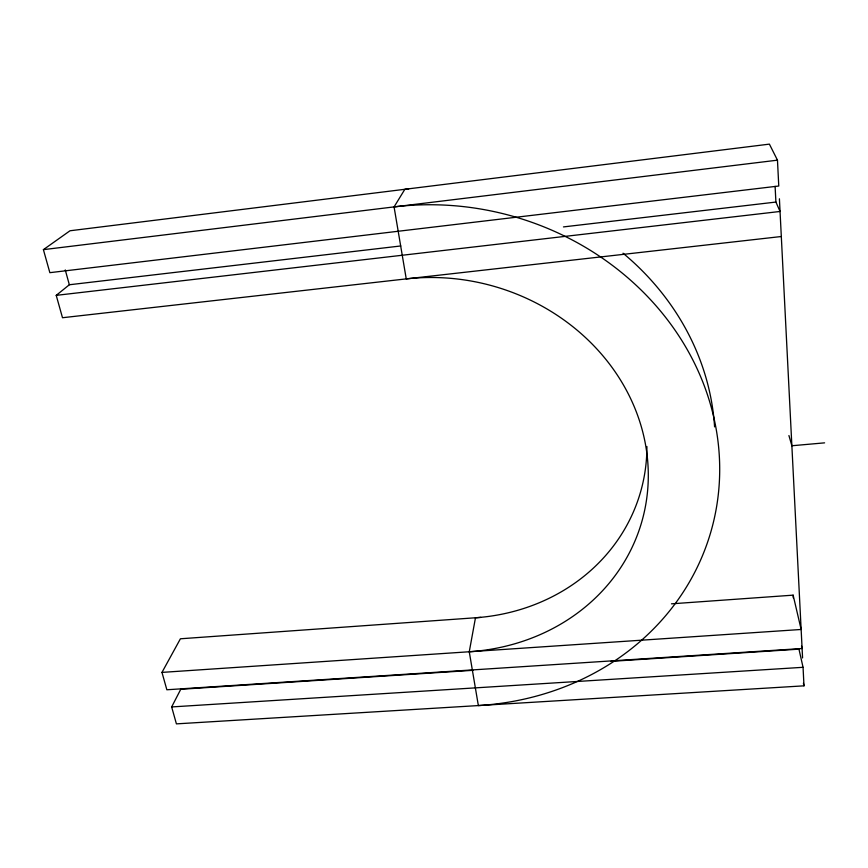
<?xml version="1.0" encoding="UTF-8"?>
<svg xmlns="http://www.w3.org/2000/svg" width="868" height="868" viewBox="0 0 868 868"><rect width="100%" height="100%" fill="white"/><g stroke="black" fill="none" stroke-linecap="round" stroke-linejoin="round"><path stroke-width="1.3" d="M408.817 188.823A264.132 239.85 15.7 0 0 404.868 189.278L394.072 206.909A276.523 248.552 15.6 0 1 716.447 430.712A276.523 248.552 15.6 0 1 478.355 705.575L469.262 651.76L475.48 617.777A197.785 179.318 15.7 0 0 646.899 446.488M610.942 661.362L798.961 649.155L803.052 667.308L803.985 685.839L176.41 723.869L171.658 706.932L180.761 689.279L472.962 670.313M801.522 645.966L802.097 648.515L166.851 689.767L161.969 672.396L180.414 638.783L480.883 617.387M781.319 236.519L62.496 317.731L56.225 295.359L69.342 284.758L400.788 245.959M43.4 249.648L70.004 230.769L769.395 144.131L777.468 160.168L778.77 186.023L49.856 272.671L43.4 249.648L777.468 160.168M563.462 226.917L775.905 202.06L780.05 211.466L56.225 295.359M824.6 442.854L791.876 445.751L788.925 435.552M671.474 603.824L793.135 595.155L801.142 629.474L161.969 672.396M171.658 706.932L803.052 667.308M65.263 269.937L69.342 284.758M803.41 683.268L803.985 685.839M394.072 206.909L406.246 278.888A207.029 185.763 15.6 0 1 645.868 446.608A207.029 185.763 15.6 0 1 469.262 651.76M793.135 595.155L793.276 597.824M779.41 198.794L802.575 657.944M775.102 186.349L775.905 202.06M623.04 253.196A264.132 239.85 15.7 0 1 714.581 426.872"/></g></svg>
